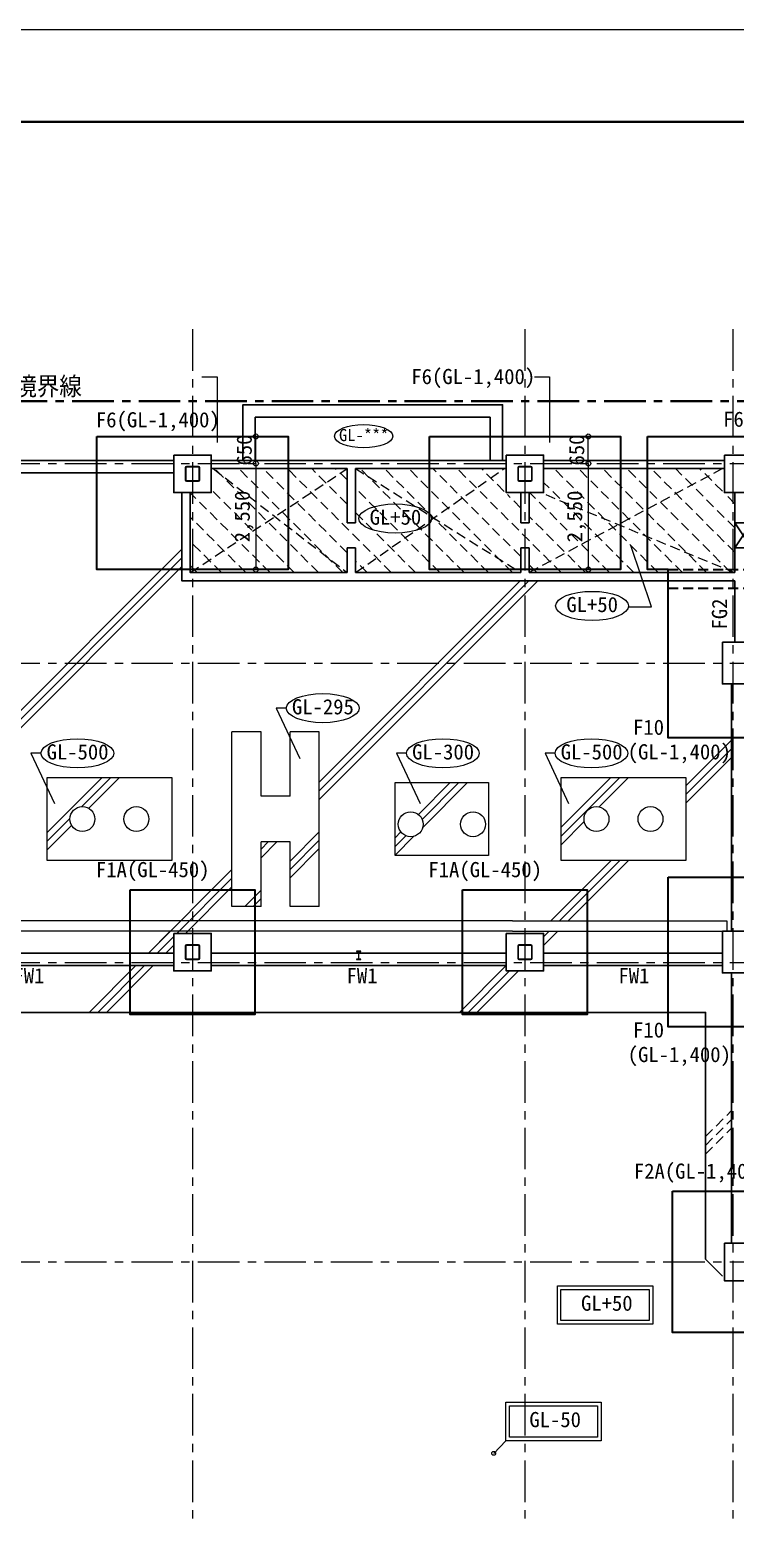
# Model space of a CAD drawing. Units: millimetres at full size, sheet at 1:200. Extents: x -104640 to 71710, y -46154 to 74864.
# Drawn here: x 20833 to 37814, y 39166 to 74864 of the extents above; entities that cross this region are included whole.
import ezdxf
from ezdxf.enums import TextEntityAlignment as Align

# ---------------------------------------------------------------- set-up
doc = ezdxf.new("R2010")
doc.units = ezdxf.units.MM
doc.header["$LTSCALE"] = 200
doc.linetypes.add('CHAIN1', pattern=[8, 5, -1, 1, -1])
doc.linetypes.add('DASHED1', pattern=[1.8, 1.2, -0.6])
for name, color, linetype, lineweight in [('0-0_基準線', 7, 'Continuous', 18), ('0-1_躯体', 2, 'Continuous', 18), ('0-2_間仕切り', 3, 'Continuous', 25), ('0-5_仕上げ', 4, 'Continuous', 9), ('0-7_寸法', 4, 'Continuous', 9), ('0-8_補助線', 4, 'Continuous', 9), ('0-C_ガス設備', 7, 'Continuous', 18), ('0-D_防災設備', 6, 'CHAIN1', 40), ('0-F_', 4, 'Continuous', 9), ('2-2_間仕切り', 1, 'Continuous', 18)]:
    doc.layers.add(name, color=color, linetype=linetype, lineweight=lineweight)
doc.styles.add('ＭＳ ゴシック', font='')
doc.styles.get('ＭＳ ゴシック').set_extended_font_data('MS Gothic')

# ---------------------------------------------------------------- blocks, each defined once
blk = doc.blocks.new('_Small(1)')
at = {"layer": '0-7_寸法', "color": 1, "lineweight": 18}
blk.add_circle((0, 0), 50, dxfattribs=at)

msp = doc.modelspace()

# ---------------------------------------------------------------- linework, layer by layer
at = {"layer": '0-0_基準線'}
for p, q in [((24576.8, 64328.3), (24576.8, 64038.3)), ((24588.8, 64328.3), (24588.8, 64038.3)), ((24896.8, 64358.3), (24606.8, 64358.3)), ((24896.8, 64346.3), (24606.8, 64346.3)), ((24914.8, 64038.3), (24914.8, 64328.3)), ((24926.8, 64038.3), (24926.8, 64328.3)), ((32576.8, 64328.3), (32576.8, 64038.3)), ((32588.8, 64328.3), (32588.8, 64038.3)), ((32896.8, 64358.3), (32606.8, 64358.3)), ((32896.8, 64346.3), (32606.8, 64346.3)), ((32914.8, 64038.3), (32914.8, 64328.3)), ((32926.8, 64038.3), (32926.8, 64328.3)), ((24606.8, 64020.3), (24896.8, 64020.3)), ((24606.8, 64008.3), (24896.8, 64008.3)), ((32606.8, 64020.3), (32896.8, 64020.3)), ((32606.8, 64008.3), (32896.8, 64008.3)), ((24896.8, 52858.3), (24606.8, 52858.3)), ((24896.8, 52846.3), (24606.8, 52846.3)), ((32896.8, 52858.3), (32606.8, 52858.3)), ((32896.8, 52846.3), (32606.8, 52846.3)), ((24576.8, 52828.3), (24576.8, 52538.3)), ((24588.8, 52828.3), (24588.8, 52538.3)), ((24606.8, 52520.3), (24896.8, 52520.3)), ((24606.8, 52508.3), (24896.8, 52508.3)), ((24914.8, 52538.3), (24914.8, 52828.3)), ((24926.8, 52538.3), (24926.8, 52828.3)), ((28749.1, 52692.3), (28749.1, 52524.3)), ((28754.6, 52524.3), (28754.6, 52692.3)), ((32576.8, 52828.3), (32576.8, 52538.3)), ((32588.8, 52828.3), (32588.8, 52538.3)), ((32606.8, 52520.3), (32896.8, 52520.3)), ((32606.8, 52508.3), (32896.8, 52508.3)), ((32914.8, 52538.3), (32914.8, 52828.3)), ((32926.8, 52538.3), (32926.8, 52828.3))]:
    msp.add_line(p, q, dxfattribs=at)
at = {"layer": '0-0_基準線', "color": 6, "lineweight": 40}
msp.add_lwpolyline([(70618.7, 18050.8), (-8581.3, 18050.8), (-8581.3, 72650.8), (70618.7, 72650.8)], close=True, dxfattribs=at)
at = {"layer": '0-0_基準線'}
for points in [[(28762.6, 52700.3), (28801.8, 52700.3), (28801.8, 52708.3), (28701.8, 52708.3), (28701.8, 52700.3), (28741.1, 52700.3)], [(28701.8, 52508.3), (28801.8, 52508.3), (28801.8, 52516.3), (28762.6, 52516.3)], [(28741.1, 52516.3), (28701.8, 52516.3), (28701.8, 52508.3)]]:
    msp.add_lwpolyline(points, dxfattribs=at)
for centre, radius, start, end in [((24606.8, 64328.3), 30, 90, 180), ((24606.8, 64328.3), 18, 90, 180), ((24896.8, 64328.3), 30, 0, 90), ((24896.8, 64328.3), 18, 0, 90), ((32606.8, 64328.3), 30, 90, 180), ((32606.8, 64328.3), 18, 90, 180), ((32896.8, 64328.3), 30, 0, 90), ((32896.8, 64328.3), 18, 0, 90), ((24606.8, 64038.3), 30, 180, 270), ((24606.8, 64038.3), 18, 180, 270), ((24896.8, 64038.3), 18, 270, 0), ((24896.8, 64038.3), 30, 270, 0), ((32606.8, 64038.3), 30, 180, 270), ((32606.8, 64038.3), 18, 180, 270), ((32896.8, 64038.3), 18, 270, 0), ((32896.8, 64038.3), 30, 270, 0), ((24606.8, 52828.3), 30, 90, 180), ((24606.8, 52828.3), 18, 90, 180), ((24896.8, 52828.3), 30, 0, 90), ((24896.8, 52828.3), 18, 0, 90), ((32606.8, 52828.3), 30, 90, 180), ((32606.8, 52828.3), 18, 90, 180), ((32896.8, 52828.3), 30, 0, 90), ((32896.8, 52828.3), 18, 0, 90), ((24606.8, 52538.3), 30, 180, 270), ((24606.8, 52538.3), 18, 180, 270), ((24896.8, 52538.3), 18, 270, 0), ((24896.8, 52538.3), 30, 270, 0), ((28741.1, 52692.3), 8, 0, 90), ((28741.1, 52524.3), 8, 270, 0), ((28762.6, 52692.3), 8, 90, 180), ((28762.6, 52524.3), 8, 180, 270), ((32606.8, 52538.3), 30, 180, 270), ((32606.8, 52538.3), 18, 180, 270), ((32896.8, 52538.3), 18, 270, 0), ((32896.8, 52538.3), 30, 270, 0)]:
    msp.add_arc(centre, radius, start, end, dxfattribs=at)
at = {"layer": '0-1_躯体', "linetype": 'DASHED1', "lineweight": 35}
for p, q in [((36201.8, 61883.1), (39801.8, 61883.1)), ((36201.8, 61433.3), (39801.8, 61433.3))]:
    msp.add_line(p, q, dxfattribs=at)
at = {"layer": '0-1_躯体', "lineweight": 35}
for points in [[(22451.8, 65083.1), (27051.8, 65083.1), (27051.8, 61883.1), (22451.8, 61883.1)], [(30451.8, 65083.1), (35051.8, 65083.1), (35051.8, 61883.1), (30451.8, 61883.1)], [(36201.8, 54483.3), (39801.8, 54483.3), (39801.8, 50883.3), (36201.8, 50883.3)], [(23251.8, 54183.3), (26251.8, 54183.3), (26251.8, 51183.3), (23251.8, 51183.3)], [(31251.8, 54183.3), (34251.8, 54183.3), (34251.8, 51183.3), (31251.8, 51183.3)], [(36301.8, 46933.3), (39701.8, 46933.3), (39701.8, 43533.3), (36301.8, 43533.3)]]:
    msp.add_lwpolyline(points, close=True, dxfattribs=at)
for points in [[(35701.8, 65083.1), (40301.8, 65083.1), (40301.8, 61883.1), (39801.8, 61883.1)], [(36201.8, 61883.1), (35701.8, 61883.1), (35701.8, 65083.1)], [(39801.8, 61883.1), (39801.8, 57833.3), (36201.8, 57833.3), (36201.8, 61883.1)]]:
    msp.add_lwpolyline(points, dxfattribs=at)
at = {"layer": '0-2_間仕切り'}
for p, q in [((24301.8, 64508.3), (17201.8, 64508.3)), ((32301.8, 64508.3), (25201.8, 64508.3)), ((28474.3, 64308.3), (25201.8, 64308.3)), ((28474.3, 63008.3), (28474.3, 64308.3)), ((28674.3, 63008.3), (28674.3, 64308.3)), ((32301.8, 64308.3), (28674.3, 64308.3)), ((32301.8, 64508.3), (30153.6, 64508.3)), ((37551.8, 64508.3), (33201.8, 64508.3)), ((37551.8, 64308.3), (33201.8, 64308.3)), ((36315.3, 64508.3), (33753.6, 64508.3)), ((24301.8, 64208.3), (17201.8, 64208.3)), ((32651.8, 63733.3), (32651.8, 63008.3)), ((32851.8, 63733.3), (32851.8, 63008.3)), ((37801.8, 63733.3), (37801.8, 61808.3)), ((37801.8, 61808.3), (37801.8, 63733.3)), ((28474.3, 63008.3), (28674.3, 63008.3)), ((32651.8, 63008.3), (32851.8, 63008.3)), ((38201.8, 63008.3), (37801.8, 62408.3)), ((38201.8, 62408.3), (37801.8, 63008.3)), ((28674.3, 62408.3), (28474.3, 62408.3)), ((28474.3, 61808.3), (28474.3, 62408.3)), ((28674.3, 61808.3), (28674.3, 62408.3)), ((32851.8, 62408.3), (32651.8, 62408.3)), ((32651.8, 62408.3), (32651.8, 61808.3)), ((32851.8, 62408.3), (32851.8, 61808.3)), ((32651.8, 61808.3), (28674.3, 61808.3)), ((37801.8, 61808.3), (32851.8, 61808.3)), ((37801.8, 61608.3), (37801.8, 60133.3)), ((37801.8, 60133.3), (37801.8, 61608.3)), ((37721.8, 53183.3), (37721.8, 59133.3)), ((17201.8, 52658.3), (24301.8, 52658.3)), ((25201.8, 52658.3), (32301.8, 52658.3)), ((33201.8, 52658.3), (37501.8, 52658.3)), ((17201.8, 52358.3), (24301.8, 52358.3)), ((25201.8, 52358.3), (32298.3, 52358.3)), ((33201.8, 52358.3), (37501.8, 52358.3)), ((37721.8, 52183.3), (37721.8, 45683.3))]:
    msp.add_line(p, q, dxfattribs=at)
for points in [[(32211.5, 64508.3), (32211.5, 65845.5), (25963.2, 65845.5), (25963.2, 64508.3)], [(31911.5, 64508.3), (31911.5, 65545.5), (26263.2, 65545.5), (26263.2, 64508.3)], [(37801.8, 61608.3), (24496.8, 61608.3), (24496.8, 63733.3)], [(28474.3, 61808.3), (24696.8, 61808.3), (24696.8, 63733.3)], [(-878.2, 52183.3), (-878.2, 51233.3), (37096.8, 51233.3), (37096.8, 45298.3), (37501.8, 44893.3)]]:
    msp.add_lwpolyline(points, dxfattribs=at)
for points in [[(24301.8, 64633.3), (25201.8, 64633.3), (25201.8, 63733.3), (24301.8, 63733.3)], [(32301.8, 64633.3), (33201.8, 64633.3), (33201.8, 63733.3), (32301.8, 63733.3)], [(37551.8, 64633.3), (38451.8, 64633.3), (38451.8, 63733.3), (37551.8, 63733.3)], [(37801.8, 62408.3), (37801.8, 63008.3), (38201.8, 63008.3), (38201.8, 62408.3)], [(37501.8, 60133.3), (38501.8, 60133.3), (38501.8, 59133.3), (37501.8, 59133.3)], [(24301.8, 53133.3), (25201.8, 53133.3), (25201.8, 52233.3), (24301.8, 52233.3)], [(32301.8, 53133.3), (33201.8, 53133.3), (33201.8, 52233.3), (32301.8, 52233.3)], [(37501.8, 53183.3), (38501.8, 53183.3), (38501.8, 52183.3), (37501.8, 52183.3)], [(37551.8, 45683.3), (38451.8, 45683.3), (38451.8, 44783.3), (37551.8, 44783.3)]]:
    msp.add_lwpolyline(points, close=True, dxfattribs=at)
at = {"layer": '0-5_仕上げ'}
msp.add_line((32000.1, 40630.9), (32288.7, 40934.7), dxfattribs=at)
for points in [[(24978.9, 66515.2), (25342.9, 66515.2), (25342.9, 64937.2)], [(32978.9, 66515.2), (33342.9, 66515.2), (33342.9, 64937.2)], [(35239.8, 60985.8), (35797.8, 60985.8), (35299.1, 62461.6)], [(27009.4, 58549.4), (26768.4, 58549.4), (27334.5, 57340.3)], [(21105.7, 57464.3), (20864.7, 57464.3), (21430.8, 56255.1)], [(29901.6, 57464.3), (29660.6, 57464.3), (30226.7, 56255.1)], [(33476.6, 57464.3), (33235.6, 57464.3), (33801.7, 56255.1)]]:
    msp.add_lwpolyline(points, dxfattribs=at)
for points in [[(33531.5, 44662.3), (35830.2, 44662.3), (35830.2, 43734.4), (33531.5, 43734.4)], [(33619.1, 44574.7), (35742.6, 44574.7), (35742.6, 43822), (33619.1, 43822)], [(32288.7, 41862.6), (34587.4, 41862.6), (34587.4, 40934.7), (32288.7, 40934.7)], [(32376.3, 41775), (34499.8, 41775), (34499.8, 41022.4), (32376.3, 41022.4)]]:
    msp.add_lwpolyline(points, close=True, dxfattribs=at)
msp.add_circle((32000.1, 40630.9), 46.8, dxfattribs=at)
for centre, major_axis in [((28869.4, 65089.2), (-700.4, 0)), ((29631, 63109.2), (-875.5, 0)), ((34366, 61007.5), (-875.5, 0)), ((27884.9, 58549.4), (-875.5, 0)), ((21981.2, 57464.3), (-875.5, 0)), ((30777.1, 57464.3), (-875.5, 0)), ((34352.1, 57464.3), (-875.5, 0))]:
    msp.add_ellipse(centre, major_axis=major_axis, ratio=0.400389, dxfattribs=at)
at = {"layer": '0-7_寸法'}
for p, q in [((26276.9, 64433.3), (26276.9, 65083.1)), ((34276.9, 64433.3), (34276.9, 65083.1)), ((26276.9, 64433.3), (26276.9, 61883.1)), ((34276.9, 64433.3), (34276.9, 61883.1))]:
    msp.add_line(p, q, dxfattribs=at)
at = {"layer": '0-8_補助線', "linetype": 'DASHED1'}
for p, q in [((27784.7, 61808.3), (25284.7, 64308.3)), ((28368.4, 61808.3), (25868.4, 64308.3)), ((28474.3, 62286), (26452.1, 64308.3)), ((29535.8, 61808.3), (27035.8, 64308.3)), ((28474.3, 63453.5), (27619.5, 64308.3)), ((28474.3, 64037.2), (28203.2, 64308.3)), ((31287, 61808.3), (28787, 64308.3)), ((31870.7, 61808.3), (29370.7, 64308.3)), ((32454.4, 61808.3), (29954.4, 64308.3)), ((32651.8, 62194.5), (30538.1, 64308.3)), ((33621.8, 61808.3), (31121.8, 64308.3)), ((32251.8, 63762), (31705.5, 64308.3)), ((35956.7, 61808.3), (33456.7, 64308.3)), ((36540.4, 61808.3), (34040.4, 64308.3)), ((37124.1, 61808.3), (34624.1, 64308.3)), ((37707.8, 61808.3), (35207.8, 64308.3)), ((37801.8, 62298), (35791.6, 64308.3)), ((37801.8, 62881.7), (36375.3, 64308.3)), ((37501.8, 63765.4), (36959, 64308.3)), ((35373, 61808.3), (33201.8, 63979.4)), ((26617.2, 61808.3), (24696.8, 63728.7)), ((27200.9, 61808.3), (25201.8, 63807.4)), ((30703.2, 61808.3), (28674.3, 63837.2)), ((32651.8, 63362), (32330.5, 63683.3)), ((34789.3, 61808.3), (32864.3, 63733.3)), ((37801.8, 63465.4), (37584, 63683.3)), ((30119.5, 61808.3), (28674.3, 63253.5)), ((26033.5, 61808.3), (24696.8, 63144.9)), ((34205.5, 61808.3), (32851.8, 63162)), ((25449.8, 61808.3), (24696.8, 62561.2)), ((24866.1, 61808.3), (24696.8, 61977.5)), ((28952.1, 61808.3), (28674.3, 62086)), ((33038.1, 61808.3), (32851.8, 61994.5)), ((37096.8, 48247.2), (37721.8, 48872.2)), ((37096.8, 48037.2), (37721.8, 48662.2)), ((37096.8, 47827.2), (37721.8, 48452.2))]:
    msp.add_line(p, q, dxfattribs=at)
at = {"layer": '0-8_補助線'}
for p, q in [((18879.2, 56758.3), (24496.8, 62375.8)), ((19089.2, 56758.3), (24496.8, 62165.8)), ((19299.2, 56758.3), (24496.8, 61955.8)), ((27801.8, 56771.3), (32638.8, 61608.3)), ((27801.8, 56561.3), (32848.8, 61608.3)), ((27801.8, 56351.3), (33058.8, 61608.3)), ((36622.7, 56682.6), (37721.8, 57781.7)), ((36622.7, 56472.6), (37721.8, 57571.7)), ((36622.7, 56262.6), (37721.8, 57361.7)), ((21251.8, 55559.8), (22575.3, 56883.3)), ((22084.8, 56182.8), (22785.3, 56883.3)), ((22253.9, 56141.9), (22995.3, 56883.3)), ((33622.7, 55684.8), (34821.2, 56883.3)), ((33622.7, 55474.8), (35031.2, 56883.3)), ((34534.7, 56176.8), (35241.2, 56883.3)), ((30186.6, 55994.6), (30950.3, 56758.3)), ((30277.8, 55875.8), (31160.3, 56758.3)), ((30291.2, 55679.2), (31370.3, 56758.3)), ((21251.8, 55349.8), (21802.3, 55900.3)), ((21251.8, 55139.8), (21843.2, 55731.2)), ((33622.7, 55264.8), (34179.2, 55821.3)), ((26401.8, 55161.3), (26573.8, 55333.3)), ((26401.8, 54951.3), (26783.8, 55333.3)), ((27101.8, 54873), (27801.8, 55573)), ((27101.8, 54673), (27801.8, 55373)), ((29626.8, 55434.8), (29765.5, 55573.5)), ((29626.8, 55224.8), (29884.3, 55482.2)), ((29626.8, 55014.8), (30080.9, 55468.9)), ((27101.8, 54473), (27801.8, 55173)), ((23688.8, 52658.3), (25701.8, 54671.3)), ((33373.3, 53433.3), (34823.3, 54883.3)), ((33583.3, 53433.3), (35033.3, 54883.3)), ((33793.3, 53433.3), (35243.3, 54883.3)), ((24373.8, 53133.3), (25701.8, 54461.3)), ((24583.8, 53133.3), (25701.8, 54251.3)), ((26012, 53783.3), (26401.8, 54173)), ((26212, 53783.3), (26401.8, 53973)), ((23688.8, 52658.3), (24213.8, 53183.3)), ((23898.8, 52658.3), (24301.8, 53061.3)), ((24108.8, 52658.3), (24301.8, 52851.3)), ((33201.8, 53051.7), (33333.3, 53183.3)), ((33201.8, 52841.7), (33543.3, 53183.3)), ((22263.8, 51233.3), (23388.8, 52358.3)), ((22473.8, 51233.3), (23598.8, 52358.3)), ((22683.8, 51233.3), (23808.8, 52358.3)), ((31173.3, 51233.3), (32301.8, 52361.7)), ((31383.3, 51233.3), (32383.3, 52233.3)), ((31593.3, 51233.3), (32593.3, 52233.3))]:
    msp.add_line(p, q, dxfattribs=at)
at = {"layer": '0-C_ガス設備', "linetype": 'DASHED1'}
for p, q in [((24696.8, 61808.3), (28474.3, 64308.3)), ((25251.8, 64308.3), (28474.3, 61808.3)), ((28674.3, 61808.3), (32251.8, 64308.3)), ((28674.3, 64308.3), (32651.8, 61808.3)), ((37501.8, 64308.3), (32851.8, 61808.3)), ((33251.8, 63683.3), (37801.8, 61808.3))]:
    msp.add_line(p, q, dxfattribs=at)
at = {"layer": '0-C_ガス設備', "color": 4, "lineweight": 9}
for p, q in [((25701.8, 53783.3), (25701.8, 57983.3)), ((26401.8, 57983.3), (25701.8, 57983.3)), ((26401.8, 56433.3), (26401.8, 57983.3)), ((27801.8, 57983.3), (27101.8, 57983.3)), ((27101.8, 56433.3), (27101.8, 57983.3)), ((27801.8, 53783.3), (27801.8, 57983.3)), ((27101.8, 56433.3), (26401.8, 56433.3)), ((26401.8, 53783.3), (26401.8, 55333.3)), ((27101.8, 55333.3), (26401.8, 55333.3)), ((27101.8, 53783.3), (27101.8, 55333.3)), ((26401.8, 53783.3), (25701.8, 53783.3)), ((27801.8, 53783.3), (27101.8, 53783.3)), ((32449, 53433.3), (9426.8, 53433.3)), ((32449, 53433.3), (37608, 53433.3)), ((37608, 53433.3), (37608, 53183.3)), ((32449, 53183.3), (8926.8, 53183.3)), ((32449, 53183.3), (33152.7, 53183.3)), ((33152.7, 53183.3), (37608, 53183.3))]:
    msp.add_line(p, q, dxfattribs=at)
for points in [[(21251.8, 56883.3), (24251.8, 56883.3), (24251.8, 54883.3), (21251.8, 54883.3)], [(33622.7, 56883.3), (36622.7, 56883.3), (36622.7, 54883.3), (33622.7, 54883.3)], [(29626.8, 56758.3), (31876.8, 56758.3), (31876.8, 55008.3), (29626.8, 55008.3)]]:
    msp.add_lwpolyline(points, close=True, dxfattribs=at)
for centre in [(22101.8, 55883.3), (23401.8, 55883.3), (30001.8, 55758.3), (31501.8, 55758.3), (34472.7, 55883.3), (35772.7, 55883.3)]:
    msp.add_circle(centre, 300, dxfattribs=at)
at = {"layer": '0-D_防災設備'}
msp.add_line((-3743.2, 65933.3), (67001.8, 65933.3), dxfattribs=at)
at = {"layer": '0-F_', "linetype": 'CHAIN1'}
for p, q in [((24751.8, 67661.1), (24751.8, 30633.3)), ((32751.8, 67661.1), (32751.8, 30633.3)), ((37751.8, 67661.1), (37751.8, 29633.3)), ((-7119.6, 64433.3), (69501.8, 64433.3)), ((-7119.6, 59633.3), (68105.3, 59633.3)), ((-7119.6, 52433.3), (68105.3, 52433.3)), ((-7119.6, 45233.3), (68501.8, 45233.3))]:
    msp.add_line(p, q, dxfattribs=at)
at = {"layer": '2-2_間仕切り'}
msp.add_lwpolyline([(-12290.4, 74863.5), (-12290.4, 15463.5), (71709.6, 15463.5), (71709.6, 74863.5)], close=True, dxfattribs=at)

# ---------------------------------------------------------------- block references
at = {"layer": '0-7_寸法', "xscale": 1.2, "yscale": 1.2}
for p, rotation in [((26276.9, 65083.1), 90), ((34276.9, 65083.1), 90), ((26276.9, 64433.3), 90), ((26276.9, 64433.3), 270), ((34276.9, 64433.3), 90), ((34276.9, 64433.3), 270), ((26276.9, 61883.1), 270), ((34276.9, 61883.1), 270)]:
    msp.add_blockref('_Small(1)', p, dxfattribs=dict(at, rotation=rotation))

# ---------------------------------------------------------------- texts
at = {"layer": '0-1_躯体', "style": 'ＭＳ ゴシック'}
for s, p in [('F6(GL-1,400)', (30017.1, 66232.2)), ('F6(GL-1,400)', (22426.9, 65191.8)), ('F6(GL-1,400)', (37521.1, 65206.2)), ('F10', (35353.7, 57799.4)), ('(GL-1,400)', (35223.8, 57208.3)), ('F1A(GL-450)', (22427.9, 54375.3)), ('F1A(GL-450)', (30427.9, 54375.3)), ('F10', (35353.7, 50520.3)), ('(GL-1,400)', (35223.8, 49929.2)), ('F2A(GL-1,400)', (35373, 47125.3))]:
    msp.add_text(s, height=365.1, dxfattribs=at).set_placement(p, align=Align.BOTTOM_LEFT)
at = {"layer": '0-2_間仕切り', "style": 'ＭＳ ゴシック'}
msp.add_text('FG2', height=365.1, rotation=90, dxfattribs=at).set_placement((37725.1, 60440.5), align=Align.BOTTOM_LEFT)
for p in [(20442.3, 51825), (28459, 51825), (35002.1, 51825)]:
    msp.add_text('FW1', height=365.1, dxfattribs=at).set_placement(p, align=Align.BOTTOM_LEFT)
at = {"layer": '0-5_仕上げ', "style": 'ＭＳ ゴシック'}
for s, height, p in [('GL-***', 292.5, (28276.9, 64882.5)), ('GL+50', 365.1, (29013.8, 62850.8)), ('GL+50', 365.1, (33748.7, 60749.1)), ('GL-295', 365.1, (27144.2, 58291)), ('GL-500', 365.1, (21240.5, 57205.9)), ('GL-300', 365.1, (30036.4, 57205.9)), ('GL-500', 365.1, (33611.4, 57205.9)), ('GL+50', 365.1, (34100.4, 43950.5)), ('GL-50', 365.1, (32857.7, 41150.8))]:
    msp.add_text(s, height=height, dxfattribs=at).set_placement(p, align=Align.BOTTOM_LEFT)
at = {"layer": '0-7_寸法', "color": 7, "style": 'ＭＳ ゴシック'}
for s, p in [('650', (26287.2, 64383.9)), ('650', (34287.2, 64383.9)), ('2,550', (26238.9, 62538.8)), ('2,550', (34238.9, 62538.8))]:
    msp.add_text(s, height=365.1, rotation=90, dxfattribs=at).set_placement(p, align=Align.BOTTOM_LEFT)
at = {"layer": '0-C_ガス設備', "style": 'ＭＳ ゴシック', "width": 0.9}
msp.add_text('道路境界線', height=439.9, dxfattribs=at).set_placement((19386.6, 65939.5), align=Align.BOTTOM_LEFT)

doc.saveas('drawing.dxf')
